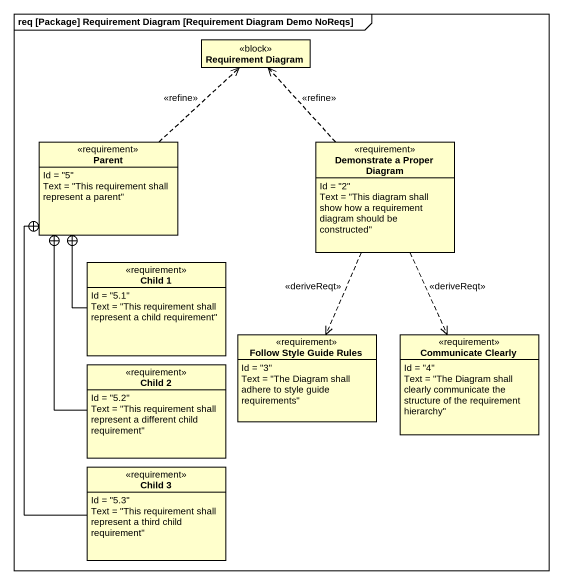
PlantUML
@startuml
mainframe req [Package] Requirement Diagram [Requirement Diagram Demo NoReqs]
hide circle
hide empty members
class "Requirement Diagram" as Requirement_Diagram <<block>>
class Parent <<requirement>> {
  Id = "5"
  Text = "This requirement shall represent a parent"
}
class "Demonstrate a Proper Diagram" as Demonstrate_a_Proper_Diagram <<requirement>> {
  Id = "2"
  Text = "This diagram shall show how a requirement diagram should be constructed"
}
class "Child 1" as Child_1 <<requirement>> {
  Id = "5.1"
  Text = "This requirement shall represent a child requirement"
}
class "Follow Style Guide Rules" as Follow_Style_Guide_Rules <<requirement>> {
  Id = "3"
  Text = "The Diagram shall adhere to style guide requirements"
}
class "Communicate Clearly" as Communicate_Clearly <<requirement>> {
  Id = "4"
  Text = "The Diagram shall clearly communicate the structure of the requirement hierarchy"
}
class "Child 2" as Child_2 <<requirement>> {
  Id = "5.2"
  Text = "This requirement shall represent a different child requirement"
}
class "Child 3" as Child_3 <<requirement>> {
  Id = "5.3"
  Text = "This requirement shall represent a third child requirement"
}
Parent .up.> Requirement_Diagram : <<refine>>
Demonstrate_a_Proper_Diagram .up.> Requirement_Diagram : <<refine>>
Demonstrate_a_Proper_Diagram ..> Follow_Style_Guide_Rules : <<deriveReqt>>
Demonstrate_a_Proper_Diagram ..> Communicate_Clearly : <<deriveReqt>>
Child_1 -up-+ Parent
Child_2 -up-+ Parent
Child_3 -up-+ Parent
@enduml
